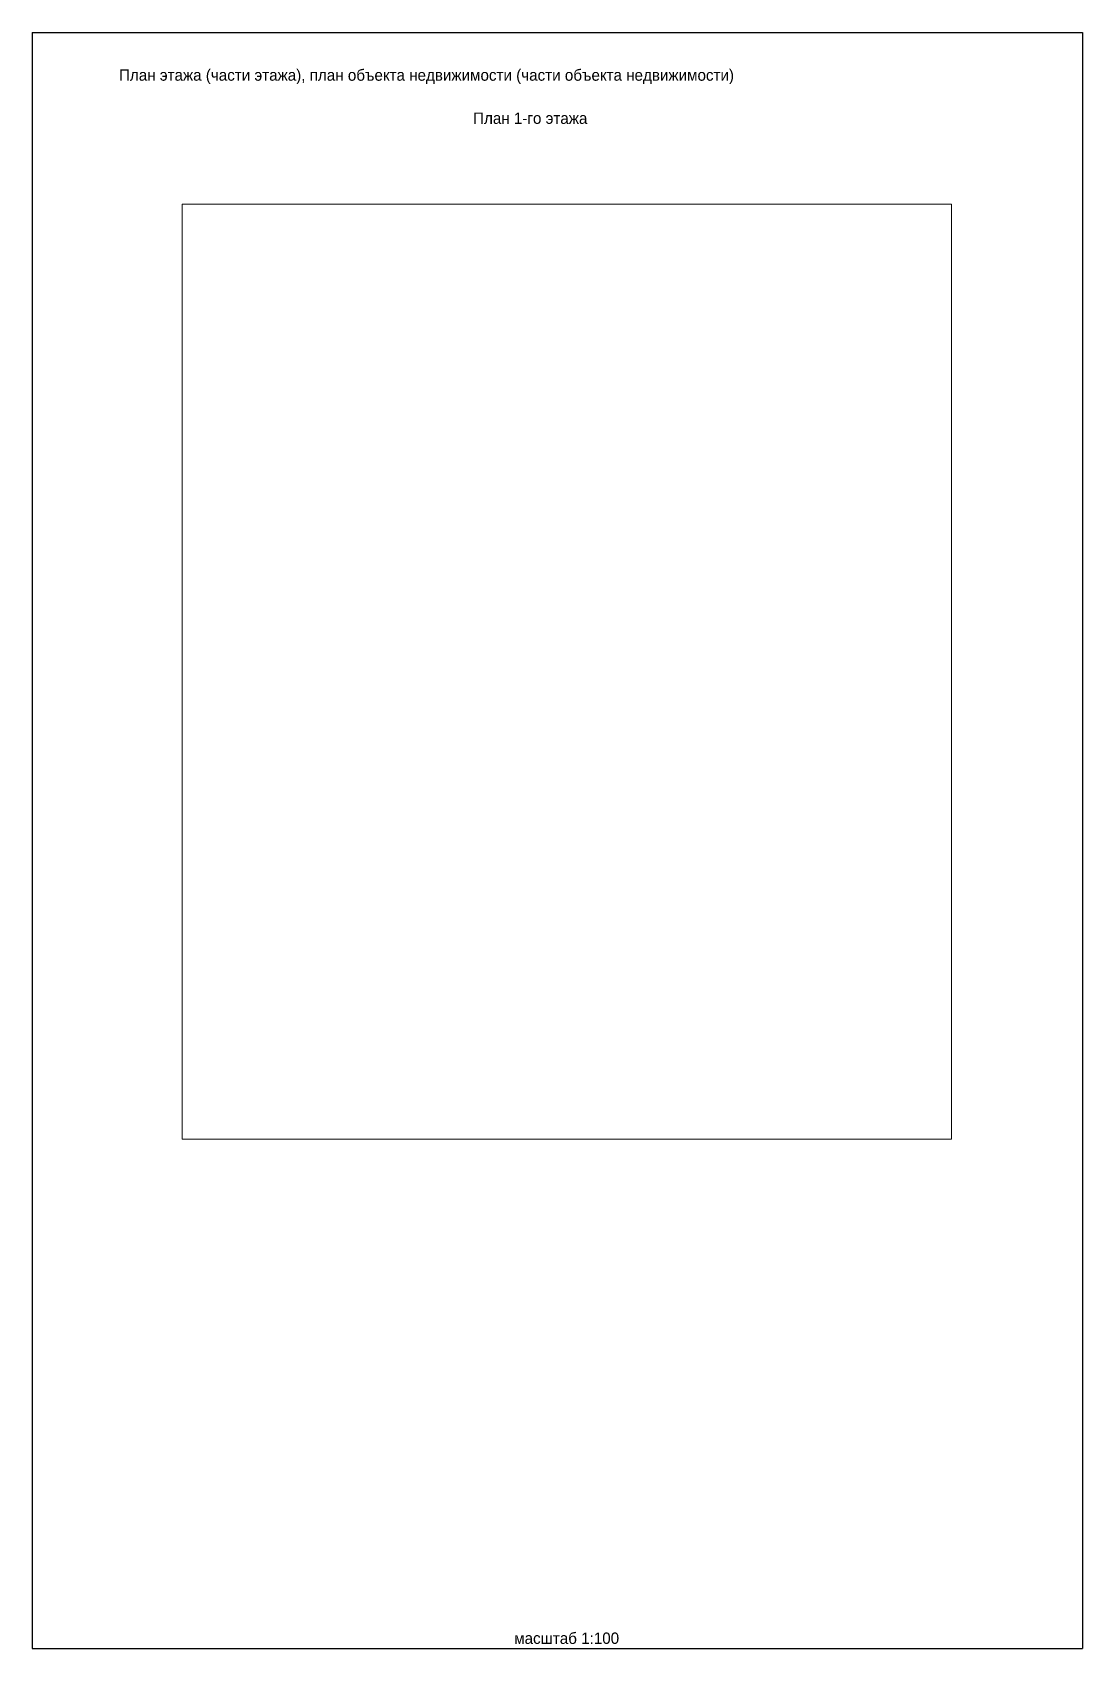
# Paper-space layout 'План здания 1 эт' of a CAD drawing. Header units: millimetres. Extents: x 16 to 201, y 1 to 286.
import ezdxf

# ---------------------------------------------------------------- set-up
doc = ezdxf.new("R2010")
doc.units = ezdxf.units.MM
for name, color, linetype in [('ВЭ', 7, 'Continuous'), ('Заголовок', 7, 'Continuous'), ('Рамки Чертежей', 7, 'Continuous')]:
    doc.layers.add(name, color=color, linetype=linetype)

psp = doc.layouts.new('План здания 1 эт')

# ---------------------------------------------------------------- linework, layer by layer
at = {"layer": 'Рамки Чертежей'}
for p, q in [((15.91, 285.75), (200.91, 285.75)), ((15.91, 285.75), (15.91, 1.07)), ((200.91, 285.75), (200.91, 1.07)), ((15.91, 1.07), (200.91, 1.07)), ((15.91, 1.07), (200.91, 1.07))]:
    psp.add_line(p, q, dxfattribs=at)

# ---------------------------------------------------------------- texts
at = {"layer": 'Заголовок'}
for s, p in [('План этажа (части этажа), план объекта недвижимости (части объекта недвижимости)', (31.18, 277.23)), ('План 1-го этажа', (93.55, 269.63)), ('масштаб 1:100', (100.78, 1.91))]:
    psp.add_text(s, height=2, dxfattribs=at).set_placement(p)

# ---------------------------------------------------------------- viewports
at = {"layer": 'ВЭ'}
psp.add_viewport(center=(110.05, 173.16), size=(135.54, 164.684), view_center_point=(413.614, 128.413), view_height=16.4684, dxfattribs=at)

doc.saveas('drawing.dxf')
